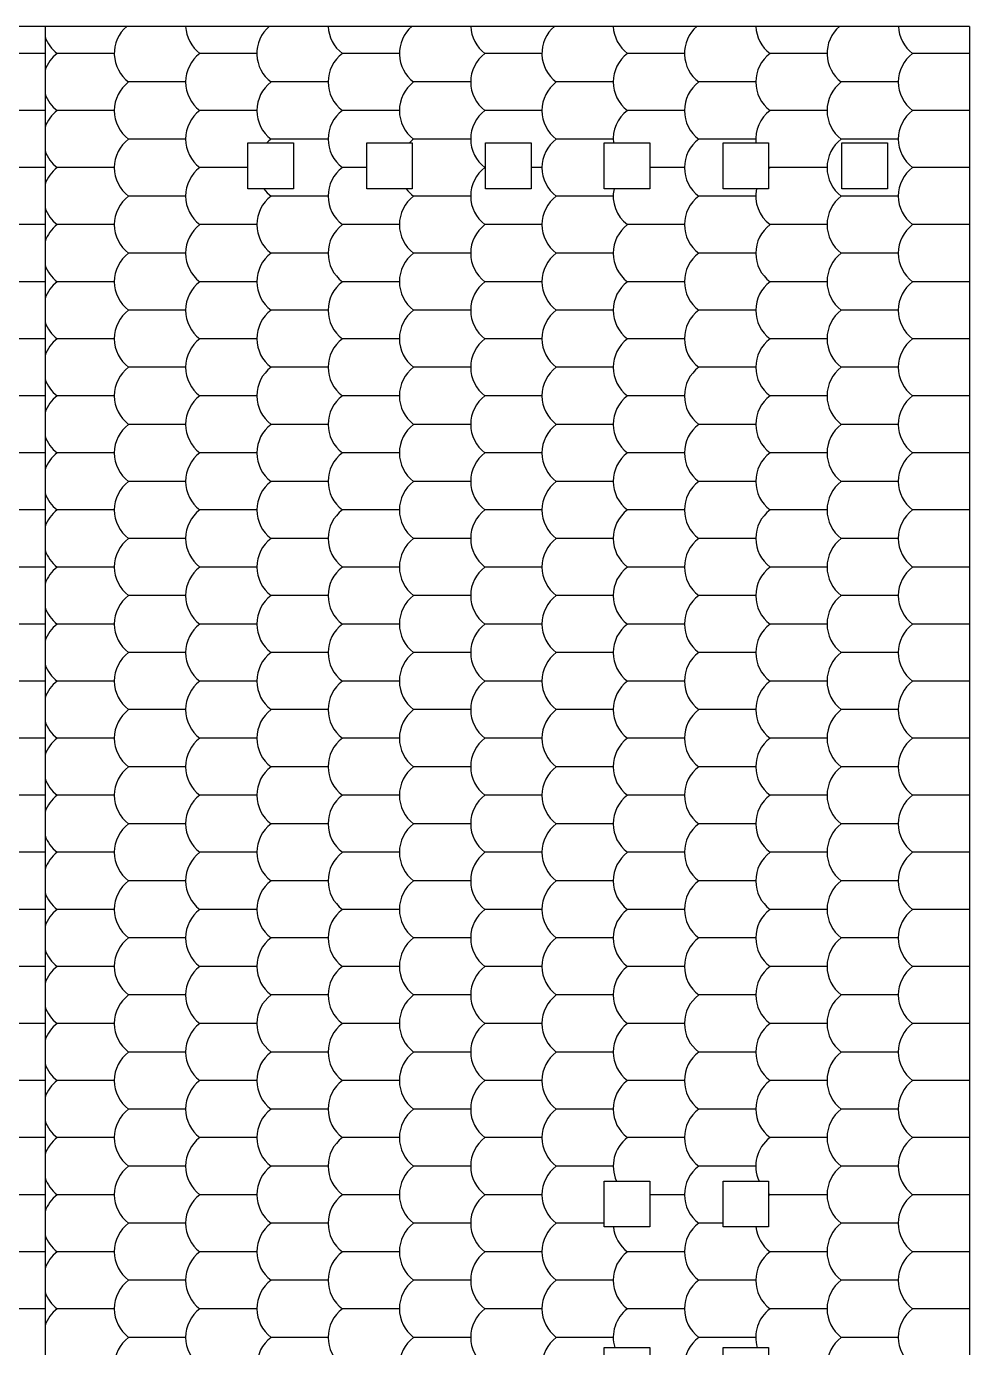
# Model space of a CAD drawing. Extents: x 5 to 412, y -104 to 220.
# Drawn here: x 345.7 to 411.9, y -41.7 to 50.9 of the extents above; entities that cross this region are included whole.
import ezdxf

# ---------------------------------------------------------------- set-up
doc = ezdxf.new("R2010")
doc.units = 0
doc.layers.get('0').update_dxf_attribs({"linetype": 'CONTINUOUS'})
doc.layers.add('ENGRAVE', color=4, linetype='CONTINUOUS')

msp = doc.modelspace()

# ---------------------------------------------------------------- linework, layer by layer
for p, q in [((411.858, 50.945), (290.714, 50.945)), ((346.996, 50.945), (346.996, -76.845)), ((411.858, 50.945), (411.858, -76.845)), ((361.23, 42.79), (364.43, 42.79)), ((361.23, 39.57), (361.23, 42.79)), ((364.43, 42.79), (364.43, 39.57)), ((369.563, 42.79), (372.763, 42.79)), ((369.563, 39.57), (369.563, 42.79)), ((372.763, 42.79), (372.763, 39.57)), ((377.896, 42.79), (381.096, 42.79)), ((377.896, 39.57), (377.896, 42.79)), ((381.096, 42.79), (381.096, 39.57)), ((386.229, 39.57), (386.229, 42.79)), ((386.229, 42.79), (389.429, 42.79)), ((389.429, 42.79), (389.429, 39.57)), ((394.562, 42.79), (397.762, 42.79)), ((394.562, 39.57), (394.562, 42.79)), ((397.762, 42.79), (397.762, 39.57)), ((402.895, 39.57), (402.895, 42.79)), ((402.895, 42.79), (406.095, 42.79)), ((406.095, 42.79), (406.095, 39.57)), ((364.43, 39.57), (361.23, 39.57)), ((372.763, 39.57), (369.563, 39.57)), ((381.096, 39.57), (377.896, 39.57)), ((389.429, 39.57), (386.229, 39.57)), ((397.762, 39.57), (394.562, 39.57)), ((406.095, 39.57), (402.895, 39.57)), ((386.229, -29.991), (389.429, -29.991)), ((386.229, -33.211), (386.229, -29.991)), ((389.429, -29.991), (389.429, -33.211)), ((394.562, -29.991), (397.762, -29.991)), ((394.562, -33.211), (394.562, -29.991)), ((397.762, -29.991), (397.762, -33.211)), ((389.429, -33.211), (386.229, -33.211)), ((397.762, -33.211), (394.562, -33.211)), ((386.229, -41.668), (389.429, -41.668)), ((386.229, -44.888), (386.229, -41.668)), ((389.429, -41.668), (389.429, -44.888)), ((394.562, -41.668), (397.762, -41.668)), ((394.562, -44.888), (394.562, -41.668)), ((397.762, -41.668), (397.762, -44.888))]:
    msp.add_line(p, q)
at = {"layer": 'ENGRAVE'}
for p, q in [((346.996, 49.05), (342.996, 49.05)), ((351.858, 49.05), (347.858, 49.05)), ((361.858, 49.05), (357.858, 49.05)), ((371.858, 49.05), (367.858, 49.05)), ((381.858, 49.05), (377.858, 49.05)), ((391.858, 49.05), (387.858, 49.05)), ((401.858, 49.05), (397.858, 49.05)), ((411.858, 49.05), (407.858, 49.05)), ((356.858, 47.05), (352.858, 47.05)), ((366.858, 47.05), (362.858, 47.05)), ((376.858, 47.05), (372.858, 47.05)), ((386.858, 47.05), (382.858, 47.05)), ((396.858, 47.05), (392.858, 47.05)), ((406.858, 47.05), (402.858, 47.05)), ((346.996, 45.05), (342.996, 45.05)), ((351.858, 45.05), (347.858, 45.05)), ((361.858, 45.05), (357.858, 45.05)), ((371.858, 45.05), (367.858, 45.05)), ((381.858, 45.05), (377.858, 45.05)), ((391.858, 45.05), (387.858, 45.05)), ((401.858, 45.05), (397.858, 45.05)), ((411.858, 45.05), (407.858, 45.05)), ((356.858, 43.05), (352.858, 43.05)), ((366.858, 43.05), (362.858, 43.05)), ((376.858, 43.05), (372.858, 43.05)), ((386.858, 43.05), (382.858, 43.05)), ((396.858, 43.05), (392.858, 43.05)), ((406.858, 43.05), (402.858, 43.05)), ((346.996, 41.05), (342.996, 41.05)), ((351.858, 41.05), (347.858, 41.05)), ((361.23, 41.05), (357.858, 41.05)), ((369.563, 41.05), (367.858, 41.05)), ((377.896, 41.05), (377.858, 41.05)), ((381.858, 41.05), (381.096, 41.05)), ((391.858, 41.05), (389.429, 41.05)), ((401.858, 41.05), (397.858, 41.05)), ((411.858, 41.05), (407.858, 41.05)), ((356.858, 39.05), (352.858, 39.05)), ((366.858, 39.05), (362.858, 39.05)), ((376.858, 39.05), (372.858, 39.05)), ((386.858, 39.05), (382.858, 39.05)), ((396.858, 39.05), (392.858, 39.05)), ((406.858, 39.05), (402.858, 39.05)), ((346.996, 37.05), (342.996, 37.05)), ((351.858, 37.05), (347.858, 37.05)), ((361.858, 37.05), (357.858, 37.05)), ((371.858, 37.05), (367.858, 37.05)), ((381.858, 37.05), (377.858, 37.05)), ((391.858, 37.05), (387.858, 37.05)), ((401.858, 37.05), (397.858, 37.05)), ((411.858, 37.05), (407.858, 37.05)), ((356.858, 35.05), (352.858, 35.05)), ((366.858, 35.05), (362.858, 35.05)), ((376.858, 35.05), (372.858, 35.05)), ((386.858, 35.05), (382.858, 35.05)), ((396.858, 35.05), (392.858, 35.05)), ((406.858, 35.05), (402.858, 35.05)), ((346.996, 33.05), (342.996, 33.05)), ((351.858, 33.05), (347.858, 33.05)), ((361.858, 33.05), (357.858, 33.05)), ((371.858, 33.05), (367.858, 33.05)), ((381.858, 33.05), (377.858, 33.05)), ((391.858, 33.05), (387.858, 33.05)), ((401.858, 33.05), (397.858, 33.05)), ((411.858, 33.05), (407.858, 33.05)), ((356.858, 31.05), (352.858, 31.05)), ((366.858, 31.05), (362.858, 31.05)), ((376.858, 31.05), (372.858, 31.05)), ((386.858, 31.05), (382.858, 31.05)), ((396.858, 31.05), (392.858, 31.05)), ((406.858, 31.05), (402.858, 31.05)), ((346.996, 29.05), (342.996, 29.05)), ((351.858, 29.05), (347.858, 29.05)), ((361.858, 29.05), (357.858, 29.05)), ((371.858, 29.05), (367.858, 29.05)), ((381.858, 29.05), (377.858, 29.05)), ((391.858, 29.05), (387.858, 29.05)), ((401.858, 29.05), (397.858, 29.05)), ((411.858, 29.05), (407.858, 29.05)), ((356.858, 27.05), (352.858, 27.05)), ((366.858, 27.05), (362.858, 27.05)), ((376.858, 27.05), (372.858, 27.05)), ((386.858, 27.05), (382.858, 27.05)), ((396.858, 27.05), (392.858, 27.05)), ((406.858, 27.05), (402.858, 27.05)), ((346.996, 25.05), (342.996, 25.05)), ((351.858, 25.05), (347.858, 25.05)), ((361.858, 25.05), (357.858, 25.05)), ((371.858, 25.05), (367.858, 25.05)), ((381.858, 25.05), (377.858, 25.05)), ((391.858, 25.05), (387.858, 25.05)), ((401.858, 25.05), (397.858, 25.05)), ((411.858, 25.05), (407.858, 25.05)), ((356.858, 23.05), (352.858, 23.05)), ((366.858, 23.05), (362.858, 23.05)), ((376.858, 23.05), (372.858, 23.05)), ((386.858, 23.05), (382.858, 23.05)), ((396.858, 23.05), (392.858, 23.05)), ((406.858, 23.05), (402.858, 23.05)), ((346.996, 21.05), (342.996, 21.05)), ((351.858, 21.05), (347.858, 21.05)), ((361.858, 21.05), (357.858, 21.05)), ((371.858, 21.05), (367.858, 21.05)), ((381.858, 21.05), (377.858, 21.05)), ((391.858, 21.05), (387.858, 21.05)), ((401.858, 21.05), (397.858, 21.05)), ((411.858, 21.05), (407.858, 21.05)), ((356.858, 19.05), (352.858, 19.05)), ((366.858, 19.05), (362.858, 19.05)), ((376.858, 19.05), (372.858, 19.05)), ((386.858, 19.05), (382.858, 19.05)), ((396.858, 19.05), (392.858, 19.05)), ((406.858, 19.05), (402.858, 19.05)), ((346.996, 17.05), (342.996, 17.05)), ((351.858, 17.05), (347.858, 17.05)), ((361.858, 17.05), (357.858, 17.05)), ((371.858, 17.05), (367.858, 17.05)), ((381.858, 17.05), (377.858, 17.05)), ((391.858, 17.05), (387.858, 17.05)), ((401.858, 17.05), (397.858, 17.05)), ((411.858, 17.05), (407.858, 17.05)), ((356.858, 15.05), (352.858, 15.05)), ((366.858, 15.05), (362.858, 15.05)), ((376.858, 15.05), (372.858, 15.05)), ((386.858, 15.05), (382.858, 15.05)), ((396.858, 15.05), (392.858, 15.05)), ((406.858, 15.05), (402.858, 15.05)), ((346.996, 13.05), (342.996, 13.05)), ((351.858, 13.05), (347.858, 13.05)), ((361.858, 13.05), (357.858, 13.05)), ((371.858, 13.05), (367.858, 13.05)), ((381.858, 13.05), (377.858, 13.05)), ((391.858, 13.05), (387.858, 13.05)), ((401.858, 13.05), (397.858, 13.05)), ((411.858, 13.05), (407.858, 13.05)), ((356.858, 11.05), (352.858, 11.05)), ((366.858, 11.05), (362.858, 11.05)), ((376.858, 11.05), (372.858, 11.05)), ((386.858, 11.05), (382.858, 11.05)), ((396.858, 11.05), (392.858, 11.05)), ((406.858, 11.05), (402.858, 11.05)), ((346.996, 9.05), (342.996, 9.05)), ((351.858, 9.05), (347.858, 9.05)), ((361.858, 9.05), (357.858, 9.05)), ((371.858, 9.05), (367.858, 9.05)), ((381.858, 9.05), (377.858, 9.05)), ((391.858, 9.05), (387.858, 9.05)), ((401.858, 9.05), (397.858, 9.05)), ((411.858, 9.05), (407.858, 9.05)), ((356.858, 7.05), (352.858, 7.05)), ((366.858, 7.05), (362.858, 7.05)), ((376.858, 7.05), (372.858, 7.05)), ((386.858, 7.05), (382.858, 7.05)), ((396.858, 7.05), (392.858, 7.05)), ((406.858, 7.05), (402.858, 7.05)), ((346.996, 5.05), (342.996, 5.05)), ((351.858, 5.05), (347.858, 5.05)), ((361.858, 5.05), (357.858, 5.05)), ((371.858, 5.05), (367.858, 5.05)), ((381.858, 5.05), (377.858, 5.05)), ((391.858, 5.05), (387.858, 5.05)), ((401.858, 5.05), (397.858, 5.05)), ((411.858, 5.05), (407.858, 5.05)), ((356.858, 3.05), (352.858, 3.05)), ((366.858, 3.05), (362.858, 3.05)), ((376.858, 3.05), (372.858, 3.05)), ((386.858, 3.05), (382.858, 3.05)), ((396.858, 3.05), (392.858, 3.05)), ((406.858, 3.05), (402.858, 3.05)), ((346.996, 1.05), (342.996, 1.05)), ((351.858, 1.05), (347.858, 1.05)), ((361.858, 1.05), (357.858, 1.05)), ((371.858, 1.05), (367.858, 1.05)), ((381.858, 1.05), (377.858, 1.05)), ((391.858, 1.05), (387.858, 1.05)), ((401.858, 1.05), (397.858, 1.05)), ((411.858, 1.05), (407.858, 1.05)), ((356.858, -0.95), (352.858, -0.95)), ((366.858, -0.95), (362.858, -0.95)), ((376.858, -0.95), (372.858, -0.95)), ((386.858, -0.95), (382.858, -0.95)), ((396.858, -0.95), (392.858, -0.95)), ((406.858, -0.95), (402.858, -0.95)), ((346.996, -2.95), (342.996, -2.95)), ((351.858, -2.95), (347.858, -2.95)), ((361.858, -2.95), (357.858, -2.95)), ((371.858, -2.95), (367.858, -2.95)), ((381.858, -2.95), (377.858, -2.95)), ((391.858, -2.95), (387.858, -2.95)), ((401.858, -2.95), (397.858, -2.95)), ((411.858, -2.95), (407.858, -2.95)), ((356.858, -4.95), (352.858, -4.95)), ((366.858, -4.95), (362.858, -4.95)), ((376.858, -4.95), (372.858, -4.95)), ((386.858, -4.95), (382.858, -4.95)), ((396.858, -4.95), (392.858, -4.95)), ((406.858, -4.95), (402.858, -4.95)), ((346.996, -6.95), (342.996, -6.95)), ((351.858, -6.95), (347.858, -6.95)), ((361.858, -6.95), (357.858, -6.95)), ((371.858, -6.95), (367.858, -6.95)), ((381.858, -6.95), (377.858, -6.95)), ((391.858, -6.95), (387.858, -6.95)), ((401.858, -6.95), (397.858, -6.95)), ((411.858, -6.95), (407.858, -6.95)), ((356.858, -8.95), (352.858, -8.95)), ((366.858, -8.95), (362.858, -8.95)), ((376.858, -8.95), (372.858, -8.95)), ((386.858, -8.95), (382.858, -8.95)), ((396.858, -8.95), (392.858, -8.95)), ((406.858, -8.95), (402.858, -8.95)), ((346.996, -10.95), (342.996, -10.95)), ((351.858, -10.95), (347.858, -10.95)), ((361.858, -10.95), (357.858, -10.95)), ((371.858, -10.95), (367.858, -10.95)), ((381.858, -10.95), (377.858, -10.95)), ((391.858, -10.95), (387.858, -10.95)), ((401.858, -10.95), (397.858, -10.95)), ((411.858, -10.95), (407.858, -10.95)), ((356.858, -12.95), (352.858, -12.95)), ((366.858, -12.95), (362.858, -12.95)), ((376.858, -12.95), (372.858, -12.95)), ((386.858, -12.95), (382.858, -12.95)), ((396.858, -12.95), (392.858, -12.95)), ((406.858, -12.95), (402.858, -12.95)), ((346.996, -14.95), (342.996, -14.95)), ((351.858, -14.95), (347.858, -14.95)), ((361.858, -14.95), (357.858, -14.95)), ((371.858, -14.95), (367.858, -14.95)), ((381.858, -14.95), (377.858, -14.95)), ((391.858, -14.95), (387.858, -14.95)), ((401.858, -14.95), (397.858, -14.95)), ((411.858, -14.95), (407.858, -14.95)), ((356.858, -16.95), (352.858, -16.95)), ((366.858, -16.95), (362.858, -16.95)), ((376.858, -16.95), (372.858, -16.95)), ((386.858, -16.95), (382.858, -16.95)), ((396.858, -16.95), (392.858, -16.95)), ((406.858, -16.95), (402.858, -16.95)), ((346.996, -18.95), (342.996, -18.95)), ((351.858, -18.95), (347.858, -18.95)), ((361.858, -18.95), (357.858, -18.95)), ((371.858, -18.95), (367.858, -18.95)), ((381.858, -18.95), (377.858, -18.95)), ((391.858, -18.95), (387.858, -18.95)), ((401.858, -18.95), (397.858, -18.95)), ((411.858, -18.95), (407.858, -18.95)), ((356.858, -20.95), (352.858, -20.95)), ((366.858, -20.95), (362.858, -20.95)), ((376.858, -20.95), (372.858, -20.95)), ((386.858, -20.95), (382.858, -20.95)), ((396.858, -20.95), (392.858, -20.95)), ((406.858, -20.95), (402.858, -20.95)), ((346.996, -22.95), (342.996, -22.95)), ((351.858, -22.95), (347.858, -22.95)), ((361.858, -22.95), (357.858, -22.95)), ((371.858, -22.95), (367.858, -22.95)), ((381.858, -22.95), (377.858, -22.95)), ((391.858, -22.95), (387.858, -22.95)), ((401.858, -22.95), (397.858, -22.95)), ((411.858, -22.95), (407.858, -22.95)), ((356.858, -24.95), (352.858, -24.95)), ((366.858, -24.95), (362.858, -24.95)), ((376.858, -24.95), (372.858, -24.95)), ((386.858, -24.95), (382.858, -24.95)), ((396.858, -24.95), (392.858, -24.95)), ((406.858, -24.95), (402.858, -24.95)), ((346.996, -26.95), (342.996, -26.95)), ((351.858, -26.95), (347.858, -26.95)), ((361.858, -26.95), (357.858, -26.95)), ((371.858, -26.95), (367.858, -26.95)), ((381.858, -26.95), (377.858, -26.95)), ((391.858, -26.95), (387.858, -26.95)), ((401.858, -26.95), (397.858, -26.95)), ((411.858, -26.95), (407.858, -26.95)), ((356.858, -28.95), (352.858, -28.95)), ((366.858, -28.95), (362.858, -28.95)), ((376.858, -28.95), (372.858, -28.95)), ((386.858, -28.95), (382.858, -28.95)), ((396.858, -28.95), (392.858, -28.95)), ((406.858, -28.95), (402.858, -28.95)), ((346.996, -30.95), (342.996, -30.95)), ((351.858, -30.95), (347.858, -30.95)), ((361.858, -30.95), (357.858, -30.95)), ((371.858, -30.95), (367.858, -30.95)), ((381.858, -30.95), (377.858, -30.95)), ((391.858, -30.95), (389.429, -30.95)), ((401.858, -30.95), (397.858, -30.95)), ((411.858, -30.95), (407.858, -30.95)), ((356.858, -32.95), (352.858, -32.95)), ((366.858, -32.95), (362.858, -32.95)), ((376.858, -32.95), (372.858, -32.95)), ((386.229, -32.95), (382.858, -32.95)), ((394.562, -32.95), (392.858, -32.95)), ((406.858, -32.95), (402.858, -32.95)), ((346.996, -34.95), (342.996, -34.95)), ((351.858, -34.95), (347.858, -34.95)), ((361.858, -34.95), (357.858, -34.95)), ((371.858, -34.95), (367.858, -34.95)), ((381.858, -34.95), (377.858, -34.95)), ((391.858, -34.95), (387.858, -34.95)), ((401.858, -34.95), (397.858, -34.95)), ((411.858, -34.95), (407.858, -34.95)), ((356.858, -36.95), (352.858, -36.95)), ((366.858, -36.95), (362.858, -36.95)), ((376.858, -36.95), (372.858, -36.95)), ((386.858, -36.95), (382.858, -36.95)), ((396.858, -36.95), (392.858, -36.95)), ((406.858, -36.95), (402.858, -36.95)), ((346.996, -38.95), (342.996, -38.95)), ((351.858, -38.95), (347.858, -38.95)), ((361.858, -38.95), (357.858, -38.95)), ((371.858, -38.95), (367.858, -38.95)), ((381.858, -38.95), (377.858, -38.95)), ((391.858, -38.95), (387.858, -38.95)), ((401.858, -38.95), (397.858, -38.95)), ((411.858, -38.95), (407.858, -38.95)), ((356.858, -40.95), (352.858, -40.95)), ((366.858, -40.95), (362.858, -40.95)), ((376.858, -40.95), (372.858, -40.95)), ((386.858, -40.95), (382.858, -40.95)), ((396.858, -40.95), (392.858, -40.95)), ((406.858, -40.95), (402.858, -40.95))]:
    msp.add_line(p, q, dxfattribs=at)
for centre, start, end in [((354.358, 49.05), 130.7118, 233.1301), ((359.358, 51.05), 182.40713, 233.1301), ((364.358, 49.05), 130.7118, 233.1301), ((369.358, 51.05), 182.40713, 233.1301), ((374.358, 49.05), 130.7118, 233.1301), ((379.358, 51.05), 182.40713, 233.1301), ((384.358, 49.05), 130.7118, 233.1301), ((389.358, 51.05), 182.40713, 233.1301), ((394.358, 49.05), 130.7118, 233.1301), ((399.358, 51.05), 182.40713, 233.1301), ((404.358, 49.05), 130.7118, 233.1301), ((409.358, 51.05), 182.40713, 233.1301), ((349.358, 51.05), 199.12606, 233.1301), ((349.358, 47.05), 126.8699, 160.87394), ((359.358, 47.05), 126.8699, 233.1301), ((369.358, 47.05), 126.8699, 233.1301), ((379.358, 47.05), 126.8699, 233.1301), ((389.358, 47.05), 126.8699, 233.1301), ((399.358, 47.05), 126.8699, 233.1301), ((409.358, 47.05), 126.8699, 233.1301), ((354.358, 45.05), 126.8699, 233.1301), ((364.358, 45.05), 126.8699, 233.1301), ((374.358, 45.05), 126.8699, 233.1301), ((384.358, 45.05), 126.8699, 233.1301), ((394.358, 45.05), 126.8699, 233.1301), ((404.358, 45.05), 126.8699, 233.1301), ((349.358, 47.05), 199.12606, 233.1301), ((349.358, 43.05), 126.8699, 160.87394), ((359.358, 43.05), 126.8699, 233.1301), ((369.358, 43.05), 126.8699, 233.1301), ((379.358, 43.05), 126.8699, 233.1301), ((389.358, 43.05), 126.8699, 185.96956), ((399.358, 43.05), 126.8699, 185.96956), ((409.358, 43.05), 126.8699, 233.1301), ((354.358, 41.05), 126.8699, 233.1301), ((364.358, 41.05), 126.8699, 135.89304), ((374.358, 41.05), 126.8699, 135.89304), ((384.358, 41.05), 126.8699, 233.1301), ((394.358, 41.05), 126.8699, 233.1301), ((404.358, 41.05), 126.8699, 233.1301), ((349.358, 43.05), 199.12606, 233.1301), ((349.358, 39.05), 126.8699, 160.87394), ((359.358, 39.05), 126.8699, 233.1301), ((369.358, 39.05), 126.8699, 233.1301), ((379.358, 39.05), 126.8699, 233.1301), ((399.358, 43.05), 230.32739, 233.1301), ((399.358, 39.05), 126.8699, 129.67261), ((409.358, 39.05), 126.8699, 233.1301), ((354.358, 37.05), 126.8699, 233.1301), ((364.358, 37.05), 126.8699, 233.1301), ((364.358, 41.05), 216.29906, 233.1301), ((374.358, 37.05), 126.8699, 233.1301), ((374.358, 41.05), 216.29906, 233.1301), ((384.358, 37.05), 126.8699, 233.1301), ((389.358, 39.05), 167.99483, 233.1301), ((394.358, 37.05), 126.8699, 233.1301), ((399.358, 39.05), 167.99483, 233.1301), ((404.358, 37.05), 126.8699, 233.1301), ((349.358, 39.05), 199.12606, 233.1301), ((349.358, 35.05), 126.8699, 160.87394), ((359.358, 35.05), 126.8699, 233.1301), ((369.358, 35.05), 126.8699, 233.1301), ((379.358, 35.05), 126.8699, 233.1301), ((389.358, 35.05), 126.8699, 233.1301), ((399.358, 35.05), 126.8699, 233.1301), ((409.358, 35.05), 126.8699, 233.1301), ((354.358, 33.05), 126.8699, 233.1301), ((364.358, 33.05), 126.8699, 233.1301), ((374.358, 33.05), 126.8699, 233.1301), ((384.358, 33.05), 126.8699, 233.1301), ((394.358, 33.05), 126.8699, 233.1301), ((404.358, 33.05), 126.8699, 233.1301), ((349.358, 35.05), 199.12606, 233.1301), ((349.358, 31.05), 126.8699, 160.87394), ((359.358, 31.05), 126.8699, 233.1301), ((369.358, 31.05), 126.8699, 233.1301), ((379.358, 31.05), 126.8699, 233.1301), ((389.358, 31.05), 126.8699, 233.1301), ((399.358, 31.05), 126.8699, 233.1301), ((409.358, 31.05), 126.8699, 233.1301), ((354.358, 29.05), 126.8699, 233.1301), ((364.358, 29.05), 126.8699, 233.1301), ((374.358, 29.05), 126.8699, 233.1301), ((384.358, 29.05), 126.8699, 233.1301), ((394.358, 29.05), 126.8699, 233.1301), ((404.358, 29.05), 126.8699, 233.1301), ((349.358, 31.05), 199.12606, 233.1301), ((349.358, 27.05), 126.8699, 160.87394), ((359.358, 27.05), 126.8699, 233.1301), ((369.358, 27.05), 126.8699, 233.1301), ((379.358, 27.05), 126.8699, 233.1301), ((389.358, 27.05), 126.8699, 233.1301), ((399.358, 27.05), 126.8699, 233.1301), ((409.358, 27.05), 126.8699, 233.1301), ((354.358, 25.05), 126.8699, 233.1301), ((364.358, 25.05), 126.8699, 233.1301), ((374.358, 25.05), 126.8699, 233.1301), ((384.358, 25.05), 126.8699, 233.1301), ((394.358, 25.05), 126.8699, 233.1301), ((404.358, 25.05), 126.8699, 233.1301), ((349.358, 27.05), 199.12606, 233.1301), ((349.358, 23.05), 126.8699, 160.87394), ((359.358, 23.05), 126.8699, 233.1301), ((369.358, 23.05), 126.8699, 233.1301), ((379.358, 23.05), 126.8699, 233.1301), ((389.358, 23.05), 126.8699, 233.1301), ((399.358, 23.05), 126.8699, 233.1301), ((409.358, 23.05), 126.8699, 233.1301), ((349.358, 23.05), 199.12606, 233.1301), ((354.358, 21.05), 126.8699, 233.1301), ((364.358, 21.05), 126.8699, 233.1301), ((374.358, 21.05), 126.8699, 233.1301), ((384.358, 21.05), 126.8699, 233.1301), ((394.358, 21.05), 126.8699, 233.1301), ((404.358, 21.05), 126.8699, 233.1301), ((349.358, 19.05), 126.8699, 160.87394), ((359.358, 19.05), 126.8699, 233.1301), ((369.358, 19.05), 126.8699, 233.1301), ((379.358, 19.05), 126.8699, 233.1301), ((389.358, 19.05), 126.8699, 233.1301), ((399.358, 19.05), 126.8699, 233.1301), ((409.358, 19.05), 126.8699, 233.1301), ((354.358, 17.05), 126.8699, 233.1301), ((364.358, 17.05), 126.8699, 233.1301), ((374.358, 17.05), 126.8699, 233.1301), ((384.358, 17.05), 126.8699, 233.1301), ((394.358, 17.05), 126.8699, 233.1301), ((404.358, 17.05), 126.8699, 233.1301), ((349.358, 19.05), 199.12606, 233.1301), ((349.358, 15.05), 126.8699, 160.87394), ((359.358, 15.05), 126.8699, 233.1301), ((369.358, 15.05), 126.8699, 233.1301), ((379.358, 15.05), 126.8699, 233.1301), ((389.358, 15.05), 126.8699, 233.1301), ((399.358, 15.05), 126.8699, 233.1301), ((409.358, 15.05), 126.8699, 233.1301), ((354.358, 13.05), 126.8699, 233.1301), ((364.358, 13.05), 126.8699, 233.1301), ((374.358, 13.05), 126.8699, 233.1301), ((384.358, 13.05), 126.8699, 233.1301), ((394.358, 13.05), 126.8699, 233.1301), ((404.358, 13.05), 126.8699, 233.1301), ((349.358, 15.05), 199.12606, 233.1301), ((349.358, 11.05), 126.8699, 160.87394), ((359.358, 11.05), 126.8699, 233.1301), ((369.358, 11.05), 126.8699, 233.1301), ((379.358, 11.05), 126.8699, 233.1301), ((389.358, 11.05), 126.8699, 233.1301), ((399.358, 11.05), 126.8699, 233.1301), ((409.358, 11.05), 126.8699, 233.1301), ((349.358, 11.05), 199.12606, 233.1301), ((354.358, 9.05), 126.8699, 233.1301), ((364.358, 9.05), 126.8699, 233.1301), ((374.358, 9.05), 126.8699, 233.1301), ((384.358, 9.05), 126.8699, 233.1301), ((394.358, 9.05), 126.8699, 233.1301), ((404.358, 9.05), 126.8699, 233.1301), ((349.358, 7.05), 126.8699, 160.87394), ((359.358, 7.05), 126.8699, 233.1301), ((369.358, 7.05), 126.8699, 233.1301), ((379.358, 7.05), 126.8699, 233.1301), ((389.358, 7.05), 126.8699, 233.1301), ((399.358, 7.05), 126.8699, 233.1301), ((409.358, 7.05), 126.8699, 233.1301), ((354.358, 5.05), 126.8699, 233.1301), ((364.358, 5.05), 126.8699, 233.1301), ((374.358, 5.05), 126.8699, 233.1301), ((384.358, 5.05), 126.8699, 233.1301), ((394.358, 5.05), 126.8699, 233.1301), ((404.358, 5.05), 126.8699, 233.1301), ((349.358, 7.05), 199.12606, 233.1301), ((349.358, 3.05), 126.8699, 160.87394), ((359.358, 3.05), 126.8699, 233.1301), ((369.358, 3.05), 126.8699, 233.1301), ((379.358, 3.05), 126.8699, 233.1301), ((389.358, 3.05), 126.8699, 233.1301), ((399.358, 3.05), 126.8699, 233.1301), ((409.358, 3.05), 126.8699, 233.1301), ((354.358, 1.05), 126.8699, 233.1301), ((364.358, 1.05), 126.8699, 233.1301), ((374.358, 1.05), 126.8699, 233.1301), ((384.358, 1.05), 126.8699, 233.1301), ((394.358, 1.05), 126.8699, 233.1301), ((404.358, 1.05), 126.8699, 233.1301), ((349.358, 3.05), 199.12606, 233.1301), ((349.358, -0.95), 126.8699, 160.87394), ((359.358, -0.95), 126.8699, 233.1301), ((369.358, -0.95), 126.8699, 233.1301), ((379.358, -0.95), 126.8699, 233.1301), ((389.358, -0.95), 126.8699, 233.1301), ((399.358, -0.95), 126.8699, 233.1301), ((409.358, -0.95), 126.8699, 233.1301), ((349.358, -0.95), 199.12606, 233.1301), ((354.358, -2.95), 126.8699, 233.1301), ((364.358, -2.95), 126.8699, 233.1301), ((374.358, -2.95), 126.8699, 233.1301), ((384.358, -2.95), 126.8699, 233.1301), ((394.358, -2.95), 126.8699, 233.1301), ((404.358, -2.95), 126.8699, 233.1301), ((349.358, -4.95), 126.8699, 160.87394), ((359.358, -4.95), 126.8699, 233.1301), ((369.358, -4.95), 126.8699, 233.1301), ((379.358, -4.95), 126.8699, 233.1301), ((389.358, -4.95), 126.8699, 233.1301), ((399.358, -4.95), 126.8699, 233.1301), ((409.358, -4.95), 126.8699, 233.1301), ((354.358, -6.95), 126.8699, 233.1301), ((364.358, -6.95), 126.8699, 233.1301), ((374.358, -6.95), 126.8699, 233.1301), ((384.358, -6.95), 126.8699, 233.1301), ((394.358, -6.95), 126.8699, 233.1301), ((404.358, -6.95), 126.8699, 233.1301), ((349.358, -4.95), 199.12606, 233.1301), ((349.358, -8.95), 126.8699, 160.87394), ((359.358, -8.95), 126.8699, 233.1301), ((369.358, -8.95), 126.8699, 233.1301), ((379.358, -8.95), 126.8699, 233.1301), ((389.358, -8.95), 126.8699, 233.1301), ((399.358, -8.95), 126.8699, 233.1301), ((409.358, -8.95), 126.8699, 233.1301), ((354.358, -10.95), 126.8699, 233.1301), ((364.358, -10.95), 126.8699, 233.1301), ((374.358, -10.95), 126.8699, 233.1301), ((384.358, -10.95), 126.8699, 233.1301), ((394.358, -10.95), 126.8699, 233.1301), ((404.358, -10.95), 126.8699, 233.1301), ((349.358, -8.95), 199.12606, 233.1301), ((349.358, -12.95), 126.8699, 160.87394), ((359.358, -12.95), 126.8699, 233.1301), ((369.358, -12.95), 126.8699, 233.1301), ((379.358, -12.95), 126.8699, 233.1301), ((389.358, -12.95), 126.8699, 233.1301), ((399.358, -12.95), 126.8699, 233.1301), ((409.358, -12.95), 126.8699, 233.1301), ((354.358, -14.95), 126.8699, 233.1301), ((364.358, -14.95), 126.8699, 233.1301), ((374.358, -14.95), 126.8699, 233.1301), ((384.358, -14.95), 126.8699, 233.1301), ((394.358, -14.95), 126.8699, 233.1301), ((404.358, -14.95), 126.8699, 233.1301), ((349.358, -12.95), 199.12606, 233.1301), ((349.358, -16.95), 126.8699, 160.87394), ((359.358, -16.95), 126.8699, 233.1301), ((369.358, -16.95), 126.8699, 233.1301), ((379.358, -16.95), 126.8699, 233.1301), ((389.358, -16.95), 126.8699, 233.1301), ((399.358, -16.95), 126.8699, 233.1301), ((409.358, -16.95), 126.8699, 233.1301), ((354.358, -18.95), 126.8699, 233.1301), ((364.358, -18.95), 126.8699, 233.1301), ((374.358, -18.95), 126.8699, 233.1301), ((384.358, -18.95), 126.8699, 233.1301), ((394.358, -18.95), 126.8699, 233.1301), ((404.358, -18.95), 126.8699, 233.1301), ((349.358, -16.95), 199.12606, 233.1301), ((349.358, -20.95), 126.8699, 160.87394), ((359.358, -20.95), 126.8699, 233.1301), ((369.358, -20.95), 126.8699, 233.1301), ((379.358, -20.95), 126.8699, 233.1301), ((389.358, -20.95), 126.8699, 233.1301), ((399.358, -20.95), 126.8699, 233.1301), ((409.358, -20.95), 126.8699, 233.1301), ((354.358, -22.95), 126.8699, 233.1301), ((364.358, -22.95), 126.8699, 233.1301), ((374.358, -22.95), 126.8699, 233.1301), ((384.358, -22.95), 126.8699, 233.1301), ((394.358, -22.95), 126.8699, 233.1301), ((404.358, -22.95), 126.8699, 233.1301), ((349.358, -20.95), 199.12606, 233.1301), ((349.358, -24.95), 126.8699, 160.87394), ((359.358, -24.95), 126.8699, 233.1301), ((369.358, -24.95), 126.8699, 233.1301), ((379.358, -24.95), 126.8699, 233.1301), ((389.358, -24.95), 126.8699, 233.1301), ((399.358, -24.95), 126.8699, 233.1301), ((409.358, -24.95), 126.8699, 233.1301), ((354.358, -26.95), 126.8699, 233.1301), ((364.358, -26.95), 126.8699, 233.1301), ((374.358, -26.95), 126.8699, 233.1301), ((384.358, -26.95), 126.8699, 233.1301), ((394.358, -26.95), 126.8699, 233.1301), ((404.358, -26.95), 126.8699, 233.1301), ((349.358, -24.95), 199.12606, 233.1301), ((349.358, -28.95), 126.8699, 160.87394), ((359.358, -28.95), 126.8699, 233.1301), ((369.358, -28.95), 126.8699, 233.1301), ((379.358, -28.95), 126.8699, 233.1301), ((389.358, -28.95), 126.8699, 204.62832), ((399.358, -28.95), 126.8699, 204.62832), ((409.358, -28.95), 126.8699, 233.1301), ((354.358, -30.95), 126.8699, 233.1301), ((364.358, -30.95), 126.8699, 233.1301), ((374.358, -30.95), 126.8699, 233.1301), ((384.358, -30.95), 126.8699, 233.1301), ((394.358, -30.95), 126.8699, 233.1301), ((404.358, -30.95), 126.8699, 233.1301), ((349.358, -28.95), 199.12606, 233.1301), ((349.358, -32.95), 126.8699, 160.87394), ((359.358, -32.95), 126.8699, 233.1301), ((369.358, -32.95), 126.8699, 233.1301), ((379.358, -32.95), 126.8699, 233.1301), ((399.358, -28.95), 230.32739, 233.1301), ((399.358, -32.95), 126.8699, 129.67261), ((409.358, -32.95), 126.8699, 233.1301), ((354.358, -34.95), 126.8699, 233.1301), ((364.358, -34.95), 126.8699, 233.1301), ((374.358, -34.95), 126.8699, 233.1301), ((384.358, -34.95), 126.8699, 233.1301), ((389.358, -32.95), 186.01162, 233.1301), ((394.358, -34.95), 126.8699, 233.1301), ((399.358, -32.95), 186.01162, 233.1301), ((404.358, -34.95), 126.8699, 233.1301), ((349.358, -32.95), 199.12606, 233.1301), ((349.358, -36.95), 126.8699, 160.87394), ((359.358, -36.95), 126.8699, 233.1301), ((369.358, -36.95), 126.8699, 233.1301), ((379.358, -36.95), 126.8699, 233.1301), ((389.358, -36.95), 126.8699, 233.1301), ((399.358, -36.95), 126.8699, 233.1301), ((409.358, -36.95), 126.8699, 233.1301), ((354.358, -38.95), 126.8699, 233.1301), ((364.358, -38.95), 126.8699, 233.1301), ((374.358, -38.95), 126.8699, 233.1301), ((384.358, -38.95), 126.8699, 233.1301), ((394.358, -38.95), 126.8699, 233.1301), ((404.358, -38.95), 126.8699, 233.1301), ((349.358, -36.95), 199.12606, 233.1301), ((349.358, -40.95), 126.8699, 160.87394), ((359.358, -40.95), 126.8699, 233.1301), ((369.358, -40.95), 126.8699, 233.1301), ((379.358, -40.95), 126.8699, 233.1301), ((389.358, -40.95), 126.8699, 196.70176), ((399.358, -40.95), 126.8699, 196.70176), ((409.358, -40.95), 126.8699, 233.1301), ((354.358, -42.95), 126.8699, 233.1301), ((364.358, -42.95), 126.8699, 233.1301), ((374.358, -42.95), 126.8699, 233.1301), ((384.358, -42.95), 126.8699, 233.1301), ((394.358, -42.95), 126.8699, 233.1301), ((404.358, -42.95), 126.8699, 233.1301)]:
    msp.add_arc(centre, 2.5, start, end, dxfattribs=at)

doc.saveas('drawing.dxf')
